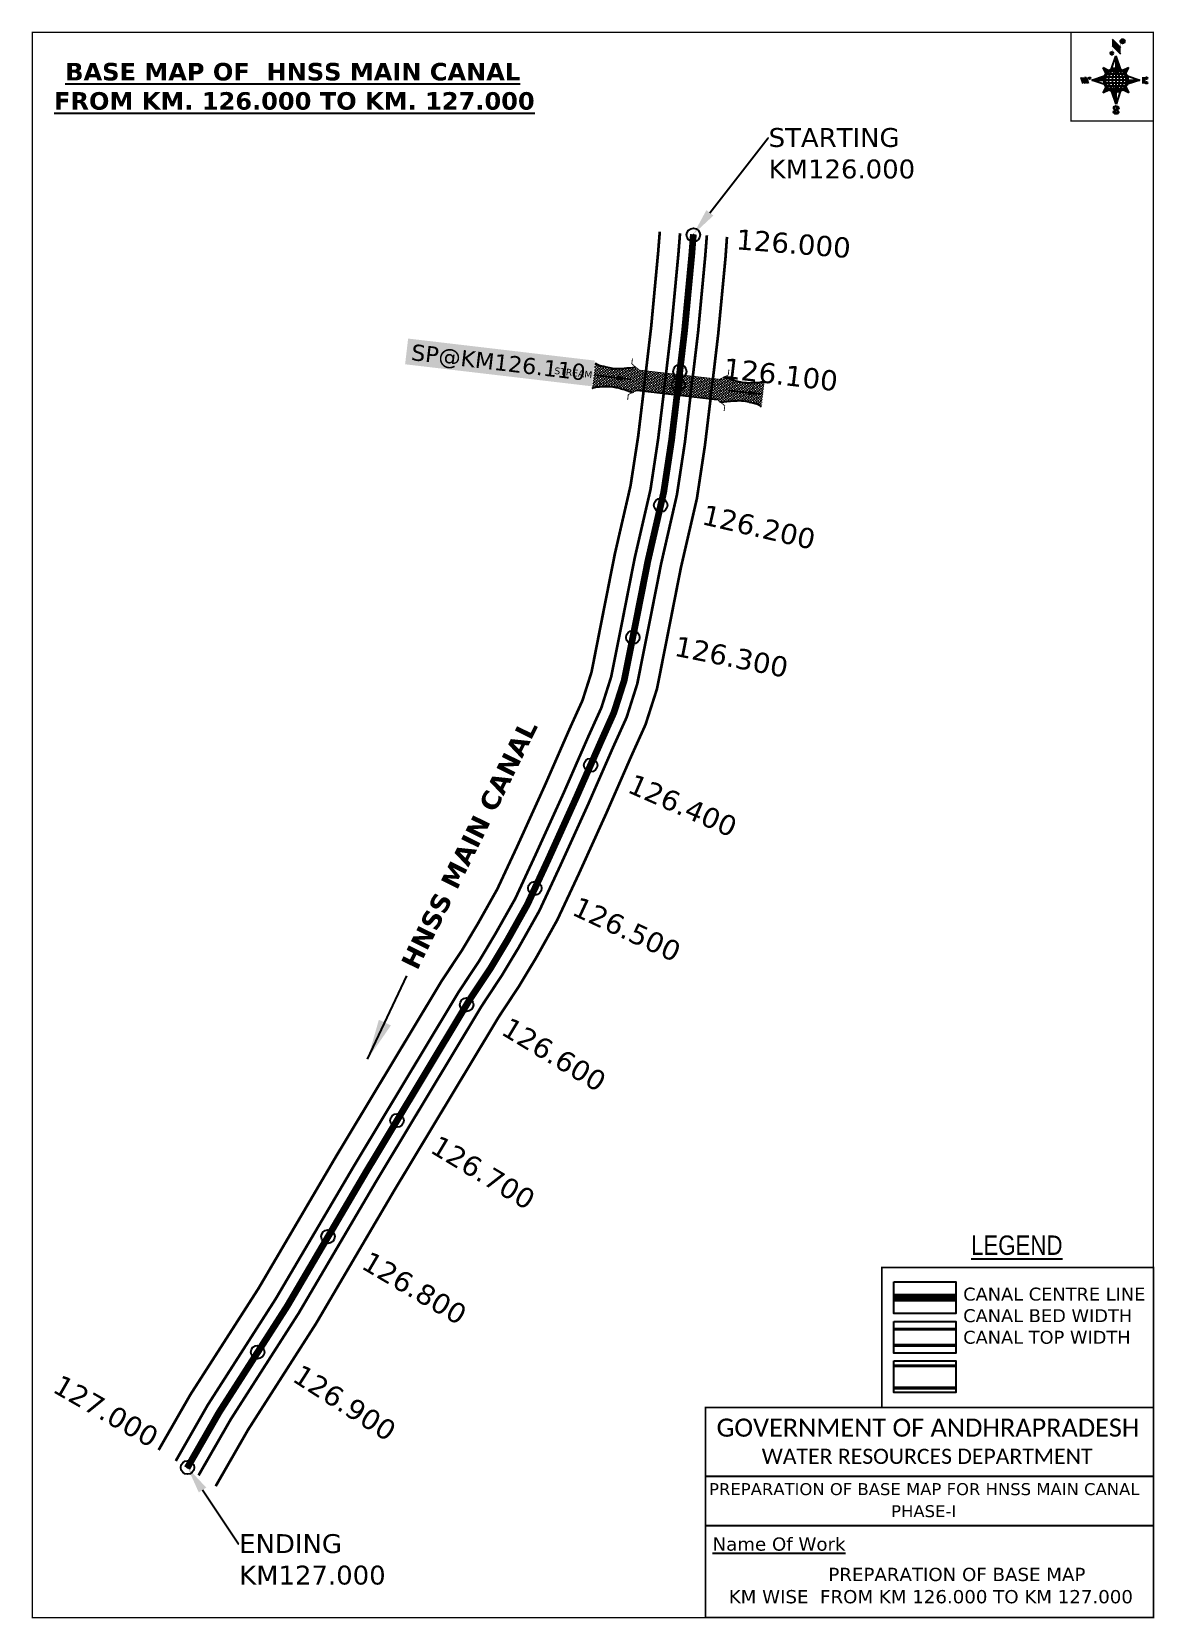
# Model space of a CAD drawing. Header units: inches. Extents: x 763139 to 763971, y 1697910 to 1699086.
import ezdxf
from ezdxf import colors
from ezdxf.entities.mleader import LeaderData, LeaderLine
from ezdxf.enums import TextEntityAlignment as Align
from ezdxf.math import Vec2, Vec3

# ---------------------------------------------------------------- set-up
doc = ezdxf.new("R2010")
doc.units = ezdxf.units.IN
doc.header["$MEASUREMENT"] = 0
doc.header["$PDMODE"] = 32
doc.header["$PDSIZE"] = 10
doc.linetypes.add('HIDDEN2', pattern=[0.1875, 0.125, -0.0625])
for name, color, linetype in [('AQUADUCT', 1, 'Continuous'), ('bord', 1, 'Continuous'), ('CANAL1', 1, 'Continuous'), ('CSMark', 72, 'Continuous'), ('DCBMS', 232, 'Continuous'), ('PAGE', 7, 'Continuous'), ('STRUCTURE', 5, 'Continuous'), ('TEXT', 7, 'Continuous')]:
    doc.layers.add(name, color=color, linetype=linetype)
doc.styles.add('ARIALN', font='ARIALN_1.TTF')
doc.styles.get("Standard").update_dxf_attribs({"font": 'verdana_0.ttf'})
doc.dimstyles.get("Standard").update_dxf_attribs({"dimtxt": 0.18, "dimasz": 0.18, "dimexe": 0.18, "dimexo": 0.0625, "dimgap": 0.09, "dimtad": 0, "dimtih": 1, "dimtoh": 1, "dimdec": 4, "dimzin": 0, "dimdsep": 46, "dimtxsty": 'Standard', "dimcen": 0.09, "dimadec": 0, "dimazin": 0, "dimtfac": 1, "dimtdec": 4, "dimtofl": 0, "dimtmove": 0, "dimatfit": 3, "dimfxl": 0, "dimtolj": 1, "dimtzin": 0, "dimarcsym": 0})
pattern_1 = [(267.297113149, (-8720374.938, 50637915.138), (10.5367255337, -0.497431438), [])]
pattern_2 = [(357.297113149, (-8720374.938, 50637915.138), (0.497431438, 10.5367255337), [])]

# ---------------------------------------------------------------- blocks, each defined once
blk = doc.blocks.new('*X16')
at = {"color": 0, "linetype": 'Continuous'}
for p, q in [((6321.6, 240.5), (6322.3, 241.2)), ((6321.6, 240.3), (6322.3, 241)), ((6321.6, 240.1), (6322.3, 240.8)), ((6321.6, 239.9), (6322.4, 240.7)), ((6321.6, 239.8), (6322.4, 240.6)), ((6321.6, 239.6), (6322.5, 240.5)), ((6321.6, 239.4), (6322.5, 240.3)), ((6321.6, 239.2), (6322.6, 240.2)), ((6321.7, 239.1), (6322.6, 240.1)), ((6321.8, 240.8), (6322.4, 241.4)), ((6321.8, 239), (6322.7, 240)), ((6321.8, 239), (6322.8, 239.9)), ((6321.9, 238.9), (6322.9, 239.8)), ((6322, 238.8), (6323, 239.7)), ((6322.1, 241.3), (6322.4, 241.6)), ((6322.1, 238.7), (6323.1, 239.6)), ((6322.2, 238.6), (6323.1, 239.6)), ((6322.3, 238.5), (6323.2, 239.5)), ((6322.4, 238.5), (6323.3, 239.4)), ((6322.5, 238.4), (6323.4, 239.3)), ((6322.7, 238.4), (6323.6, 239.3)), ((6322.8, 238.3), (6323.7, 239.2)), ((6322.9, 238.3), (6323.8, 239.1)), ((6323.1, 238.2), (6323.9, 239.1)), ((6323.2, 238.2), (6324, 239)), ((6323.3, 238.2), (6324.2, 239)), ((6323.5, 238.1), (6324.3, 238.9)), ((6323.7, 238.1), (6324.4, 238.9)), ((6323.8, 238.1), (6324.6, 238.8)), ((6324.1, 238.2), (6324.7, 238.8)), ((6324.3, 238.3), (6324.9, 238.8)), ((6324.6, 238.3), (6325.1, 238.8)), ((6324.8, 238.4), (6325.2, 238.8)), ((6325.1, 238.5), (6325.4, 238.8)), ((6325.4, 238.6), (6325.6, 238.8))]:
    blk.add_line(p, q, dxfattribs=at)
blk = doc.blocks.new('*X15')
at = {"color": 0, "linetype": 'Continuous'}
for p, q in [((6324.4, 240.3), (6324.5, 240.4)), ((6324.6, 240.3), (6324.8, 240.5)), ((6324.7, 240.2), (6325, 240.5)), ((6324.8, 240.2), (6325.2, 240.6)), ((6325, 240.1), (6325.5, 240.6)), ((6325.1, 240.1), (6325.6, 240.6)), ((6325.2, 240), (6325.8, 240.6)), ((6325.3, 240), (6326, 240.6)), ((6325.4, 239.9), (6326.1, 240.6)), ((6325.5, 239.8), (6326.2, 240.5)), ((6325.6, 239.8), (6326.3, 240.5)), ((6325.7, 239.7), (6326.5, 240.4)), ((6325.9, 239.6), (6326.6, 240.3)), ((6326, 239.5), (6326.7, 240.3)), ((6326, 239.4), (6326.8, 240.2)), ((6326.1, 239.3), (6327, 240.2)), ((6326.2, 239.3), (6327.1, 240.1)), ((6326.3, 239.2), (6327.1, 240)), ((6326.4, 239.1), (6327.2, 239.9)), ((6326.5, 239), (6327.3, 239.8)), ((6326.5, 238.9), (6327.4, 239.7)), ((6326.6, 238.8), (6327.5, 239.6)), ((6326.7, 238.7), (6327.5, 239.5)), ((6326.8, 238.6), (6327.6, 239.4)), ((6326.8, 238.5), (6327.7, 239.3)), ((6326.8, 236.5), (6327.4, 237)), ((6326.9, 238.3), (6327.8, 239.2)), ((6326.9, 238.2), (6327.9, 239.1)), ((6326.9, 236.8), (6327.6, 237.4)), ((6327, 238.1), (6327.8, 239)), ((6327, 237.9), (6327.8, 238.8)), ((6327, 237.8), (6327.8, 238.6)), ((6327, 237.6), (6327.8, 238.4)), ((6327, 237.4), (6327.8, 238.2)), ((6327, 237.3), (6327.8, 238)), ((6327, 237.1), (6327.8, 237.9))]:
    blk.add_line(p, q, dxfattribs=at)
blk = doc.blocks.new('H')
at = {"layer": 'bord', "extrusion": (0.000427885, 0.004792, 0.999988)}
h = blk.add_hatch(dxfattribs=at)
h.set_pattern_fill('LINE', color=8, scale=84.387686, angle=-2.7029, style=0)
h.set_pattern_definition(pattern_2)
h.paths.add_polyline_path([(-492, 786, -0.090992), (-448, 775), (-486, 912)])
h = blk.add_hatch(dxfattribs=at)
h.set_pattern_fill('LINE', color=8, scale=84.387686, angle=-92.7029, style=0)
h.set_pattern_definition(pattern_1)
h.paths.add_polyline_path([(-625, 665, -0.090992), (-615, 710), (-751, 671)])
h = blk.add_hatch(dxfattribs=at)
h.set_pattern_fill('LINE', color=8, scale=84.387686, angle=-2.7029, style=0)
h.set_pattern_definition(pattern_2)
h.paths.add_polyline_path([(-504, 533, -0.090992), (-549, 543), (-510, 406)])
h = blk.add_hatch(dxfattribs=at)
h.set_pattern_fill('LINE', color=8, scale=84.387686, angle=-92.7029, style=0)
h.set_pattern_definition(pattern_1)
h.paths.add_polyline_path([(-246, 647), (-372, 653, -0.090992), (-382, 609)])
for p, q in [((-519, 1020, -1217), (-435, 927, -1216)), ((-516, 1087, -1217), (-432, 994, -1217)), ((-538, 774, -1216), (-487, 906, -1216)), ((-487, 906, -1216), (-493, 780, -1216)), ((-487, 906, -1216), (-448, 769, -1216)), ((-865, 701, -1215), (-847, 638, -1215)), ((-847, 700, -1215), (-829, 637, -1215)), ((-829, 699, -1215), (-811, 636, -1215)), ((-829, 699, -1215), (-811, 698, -1215)), ((-811, 698, -1215), (-794, 635, -1215)), ((-752, 665, -1215), (-615, 704, -1215)), ((-627, 794, -1216), (-567, 760, -1216)), ((-627, 794, -1216), (-584, 747, -1215)), ((-599, 731, -1215), (-627, 794, -1216)), ((-421, 753, -1216), (-359, 781, -1216)), ((-359, 781, -1216), (-405, 739, -1216)), ((-359, 781, -1216), (-392, 721, -1215)), ((-379, 693, -1215), (-246, 641, -1215)), ((-213, 669, -1215), (-217, 601, -1215)), ((-752, 665, -1215), (-625, 659, -1215)), ((-619, 614, -1215), (-752, 665, -1215)), ((-639, 526, -1214), (-606, 585, -1215)), ((-639, 526, -1214), (-593, 568, -1215)), ((-577, 553, -1215), (-639, 526, -1214)), ((-511, 400, -1214), (-549, 537, -1214)), ((-460, 533, -1215), (-511, 400, -1214)), ((-505, 527, -1214), (-511, 400, -1214)), ((-371, 513, -1214), (-431, 546, -1215)), ((-371, 513, -1214), (-414, 560, -1215)), ((-399, 576, -1215), (-371, 513, -1214)), ((-246, 641, -1215), (-383, 603, -1215)), ((-373, 647, -1215), (-246, 641, -1215)), ((-197, 600, -1215), (-194, 668, -1215))]:
    blk.add_line(p, q, dxfattribs=at)
at = {"layer": 'bord', "color": 8, "linetype": 'ByBlock', "extrusion": (0.000427885, 0.004792, 0.999988)}
for p, q in [((-375, 679, -1215), (-620, 691, -1215)), ((-386, 711, -1215), (-605, 722, -1215)), ((-411, 744, -1216), (-578, 752, -1216)), ((-493, 780, -1216), (-505, 527, -1214)), ((-373, 647, -1215), (-625, 659, -1215)), ((-378, 616, -1215), (-623, 628, -1215)), ((-392, 585, -1215), (-611, 595, -1215)), ((-420, 555, -1215), (-587, 562, -1215))]:
    blk.add_line(p, q, dxfattribs=at)
at = {"layer": 'bord', "extrusion": (0.000427885, 0.004792, 0.999988), "elevation": -1212}
for points, const_width in [([(-522, 960), (-516, 1093)], 1.61), ([(-434, 933), (-428, 1066)], 1.61), ([(-870, 707), (-846, 706)], 0.642), ([(-829, 643), (-821, 678)], 0.642), ([(-793, 641), (-782, 694)], 0.642), ([(-223, 676), (-174, 673)], 0.706), ([(-829, 643), (-855, 644)], 0.642), ([(-811, 642), (-784, 641)], 0.642), ([(-177, 605), (-226, 607)], 0.706), ([(-195, 645), (-185, 644)], 0.706)]:
    blk.add_lwpolyline(points, dxfattribs=dict(at, const_width=const_width))
for points, const_width in [([(-414, 1073, 1), (-398, 1058, 1)], 22.3), ([(-530, 950, 1), (-520, 939, 1)], 14.8), ([(-776, 697, 1), (-769, 690, 1)], 8.9), ([(-180, 618, 1), (-173, 611, 1)], 9.79), ([(-178, 667, 1), (-171, 660, 1)], 9.79), ([(-490, 362, 1), (-498, 369, 1)], 11.1), ([(-525, 322, 1), (-533, 329, 1)], 11.1)]:
    blk.add_lwpolyline(points, format="xyb", close=True, dxfattribs=dict(at, const_width=const_width))
for points in [[(-537, 317), (-531, 310), (-520, 307), (-505, 307), (-494, 310), (-486, 318), (-487, 326), (-491, 333), (-494, 336), (-503, 341), (-522, 347), (-530, 352), (-534, 355), (-537, 363), (-537, 373), (-530, 381), (-520, 384), (-504, 384), (-493, 380), (-487, 373)], [(-522, 348), (-526, 354), (-528, 361), (-528, 371), (-526, 375), (-521, 381), (-515, 384)], [(-505, 307), (-499, 312), (-497, 319), (-497, 327), (-501, 335), (-509, 343)]]:
    blk.add_lwpolyline(points, dxfattribs=at)
at = {"layer": 'bord', "extrusion": (0.000427885, 0.004792, 0.999988)}
for centre, radius in [((-406, 1065, -1212), 22.3), ((-525, 944, -1212), 14.8), ((-773, 694, -1212), 8.9), ((-498, 659, -1212), 127), ((-177, 615, -1212), 9.79), ((-174, 663, -1212), 9.79), ((-494, 365, -1212), 11.1), ((-529, 325, -1212), 11.1)]:
    blk.add_circle(centre, radius, dxfattribs=at)
at = {"layer": 'bord', "color": 8, "linetype": 'ByBlock', "extrusion": (0.000427885, 0.004792, 0.999988)}
for centre, radius, start, end in [((-482, 658, -1212), 128, 94.9254, 259.6691), ((-437, 656, -1212), 141, 113.2864, 241.308), ((-316, 651, -1212), 222, 142.5892, 212.0053), ((-560, 662, -1212), 141, 293.2864, 61.308), ((-681, 668, -1212), 222, 322.5892, 32.0053), ((-515, 660, -1212), 128, 274.9254, 79.6691)]:
    blk.add_arc(centre, radius, start, end, dxfattribs=at)
at = {"layer": 'bord', "extrusion": (0.000427885, 0.004792, 0.999988)}
for points in [[(-516, 1093, -1212), (-431, 1000, -1212), (-519, 1026, -1212), (-434, 933, -1212)], [(-864, 707, -1212), (-846, 706, -1212), (-846, 644, -1212), (-829, 643, -1212)], [(-829, 705, -1212), (-811, 704, -1212), (-811, 642, -1212), (-793, 641, -1212)], [(-193, 674, -1212), (-197, 606, -1212), (-213, 675, -1212), (-216, 607, -1212)]]:
    blk.add_solid(points, dxfattribs=at)
at = {"layer": 'bord', "extrusion": (0.000427885, 0.004792, 0.999988), "xscale": 7.977342409717546, "yscale": 7.977342408231451, "zscale": 7.977342408476333, "rotation": 138.0840426661453}
for name, p in [('*X15', (38301, -31929, -1212)), ('*X16', (38314, -31951, -1212))]:
    blk.add_blockref(name, p, dxfattribs=at)
blk = doc.blocks.new('SP')
at = {"layer": 'STRUCTURE'}
h = blk.add_hatch(dxfattribs=at)
h.set_pattern_fill('DASH', color=256, scale=8, style=0)
edge = h.paths.add_edge_path()
edge.add_spline(control_points=[(769825.7, 1706742.1), (769825.3, 1706741.8), (769823.8, 1706740.8), (769820.9, 1706740.3), (769817, 1706739.7), (769811.4, 1706738.9), (769804, 1706739.7), (769798.4, 1706741), (769795.6, 1706741.6)], knot_values=[0, 0, 0, 0, 1.613557, 5.24513, 8.624976, 13.470124, 22.190216, 30.746377, 30.746377, 30.746377, 30.746377], degree=3, periodic=0)
edge.add_line((769795.6, 1706741.6), (769792.6, 1706739.6))
edge.add_line((769792.6, 1706739.6), (769732.6, 1706739.6))
edge.add_line((769732.6, 1706739.6), (769729.6, 1706741.6))
edge.add_spline(control_points=[(769729.6, 1706741.6), (769726.9, 1706740.9), (769721.3, 1706739.5), (769713.9, 1706738.5), (769708.3, 1706739.1), (769704.4, 1706739.6), (769701.5, 1706740), (769700, 1706741), (769699.5, 1706741.3)], knot_values=[0, 0, 0, 0, 8.556161, 17.276253, 22.121402, 25.501247, 29.13282, 30.746377, 30.746377, 30.746377, 30.746377], degree=3, periodic=0)
edge.add_line((769699.5, 1706741.3), (769699.5, 1706722.1))
edge.add_spline(control_points=[(769699.5, 1706722.1), (769700, 1706722.4), (769701.4, 1706723.4), (769704.3, 1706724), (769708.2, 1706724.5), (769713.8, 1706725.3), (769721.2, 1706724.5), (769726.8, 1706723.3), (769729.6, 1706722.6)], knot_values=[0, 0, 0, 0, 1.613557, 5.24513, 8.624976, 13.470124, 22.190216, 30.746377, 30.746377, 30.746377, 30.746377], degree=3, periodic=0)
edge.add_line((769729.6, 1706722.6), (769732.6, 1706724.6))
edge.add_line((769732.6, 1706724.6), (769792.6, 1706724.6))
edge.add_line((769792.6, 1706724.6), (769795.6, 1706722.6))
edge.add_spline(control_points=[(769795.6, 1706722.6), (769798.4, 1706723.3), (769803.9, 1706724.8), (769811.3, 1706725.8), (769817, 1706725.1), (769820.9, 1706724.7), (769823.8, 1706724.2), (769825.2, 1706723.3), (769825.7, 1706723)], knot_values=[0, 0, 0, 0, 8.556161, 17.276253, 22.121402, 25.501247, 29.13282, 30.746377, 30.746377, 30.746377, 30.746377], degree=3, periodic=0)
edge.add_line((769825.7, 1706723), (769825.7, 1706742.1))
h.paths.add_polyline_path([(769764.2, 1706732.1, -1), (769761.1, 1706732.1, -1)], flags=0)
h.paths.add_polyline_path([(769761.1, 1706732.1, 1), (769764.2, 1706732.1, 1)], flags=16)
at = {"layer": 'STRUCTURE', "const_width": 0.628}
for points in [[(769726.6, 1706747.6), (769726.6, 1706743.6), (769732.6, 1706739.6), (769792.6, 1706739.6), (769798.6, 1706743.6), (769798.6, 1706747.6)], [(769726.6, 1706716.6), (769726.6, 1706720.6), (769732.6, 1706724.6), (769792.6, 1706724.6), (769798.6, 1706720.6), (769798.6, 1706716.6)]]:
    blk.add_lwpolyline(points, dxfattribs=at)
at = {"layer": 'STRUCTURE', "color": 3}
blk.add_lwpolyline([(769732.6, 1706724.6), (769792.6, 1706724.6)], dxfattribs=at)
blk.add_lwpolyline([(769732.6, 1706724.6), (769792.6, 1706724.6)], dxfattribs=at)
at = {"layer": 'STRUCTURE', "color": 0}
blk.add_circle((769762.6, 1706732.1), 1.55, dxfattribs=at)
at = {"layer": 'STRUCTURE'}
for points in [[(769699.5, 1706741.3), (769700.9, 1706740.5), (769704.4, 1706739.6), (769707.8, 1706739.2), (769712.6, 1706738.8), (769721.3, 1706739.7), (769729.6, 1706741.6)], [(769825.7, 1706742.1), (769824.3, 1706741.3), (769820.8, 1706740.3), (769817.5, 1706739.8), (769812.7, 1706739.2), (769804, 1706739.9), (769795.6, 1706741.6)], [(769699.5, 1706722.1), (769700.9, 1706723), (769704.4, 1706724), (769707.7, 1706724.5), (769712.5, 1706725), (769721.2, 1706724.4), (769729.6, 1706722.6)], [(769825.7, 1706723), (769824.3, 1706723.8), (769820.8, 1706724.7), (769817.4, 1706725.1), (769812.6, 1706725.5), (769803.9, 1706724.6), (769795.6, 1706722.6)]]:
    blk.add_spline(points, degree=3, dxfattribs=at)
at = {"layer": 'STRUCTURE', "color": 0}
blk.add_text('STREAM', height=5, dxfattribs=at).set_placement((769684.3, 1706732.1), align=Align.MIDDLE_CENTER)
for points in [[(769727.4, 1706732.1), (769700.8, 1706732.1)], [(769824.4, 1706732.1), (769800.5, 1706732.1)]]:
    blk.add_leader(points, dimstyle='Standard', override={"dimasz": 10, "dimgap": 0.09, "dimtad": 0}, dxfattribs=at)

msp = doc.modelspace()

# ---------------------------------------------------------------- linework, layer by layer
at = {"color": 3}
msp.add_circle((763619.5, 1698834.4), 4.9, dxfattribs=at)
for p in [(763629.5, 1698935.5), (763605.3, 1698735.2), (763584.6, 1698637.1), (763553.3, 1698542.4), (763512, 1698451.1), (763461.4, 1698364.8), (763409.8, 1698278.9), (763358.6, 1698192.8), (763306.5, 1698107.2), (763254.5, 1698021.6)]:
    msp.add_point(p, dxfattribs=at)
at = {"layer": 'CANAL1', "color": 200, "const_width": 2}
for points in [[(763604.6, 1698938), (763603.4, 1698922.9), (763598.2, 1698867.3), (763593.1, 1698823.9), (763588.6, 1698786.4), (763582.9, 1698749.5), (763571.3, 1698699.1), (763562.3, 1698653.6), (763554, 1698611.4), (763547.3, 1698590.4), (763538, 1698569.9), (763519.6, 1698527.8), (763499.1, 1698482.6), (763484.1, 1698450.4), (763469.7, 1698424.8), (763458, 1698405.2), (763442.9, 1698382.4), (763364.8, 1698252.6), (763307.2, 1698154.5), (763256.6, 1698075.6), (763233.1, 1698034.6)], [(763654.4, 1698934.1), (763653.3, 1698918.6), (763647.9, 1698862), (763642.7, 1698818), (763638.1, 1698779.7), (763632.1, 1698740.1), (763620.2, 1698688.6), (763611.4, 1698643.9), (763602.5, 1698598.9), (763594, 1698572.4), (763583.7, 1698549.6), (763565.3, 1698507.5), (763544.6, 1698461.8), (763528.6, 1698427.6), (763513, 1698399.7), (763500.3, 1698378.6), (763485.2, 1698355.7), (763407.8, 1698227.1), (763349.8, 1698128.4), (763299.4, 1698049.6), (763275.4, 1698007.8)]]:
    msp.add_lwpolyline(points, dxfattribs=at)
at = {"layer": 'CANAL1', "color": 5, "const_width": 2}
for points in [[(763619.6, 1698936.8), (763618.4, 1698921.6), (763613.1, 1698865.7), (763608, 1698822.2), (763603.4, 1698784.4), (763597.7, 1698746.7), (763586, 1698696), (763577.1, 1698650.7), (763568.5, 1698607.7), (763561.3, 1698585), (763551.7, 1698563.8), (763533.3, 1698521.7), (763512.7, 1698476.4), (763497.5, 1698443.5), (763482.7, 1698417.3), (763470.7, 1698397.2), (763455.6, 1698374.4), (763377.7, 1698244.9), (763319.9, 1698146.7), (763269.4, 1698067.8), (763245.8, 1698026.5)], [(763262.7, 1698015.8), (763286.6, 1698057.4), (763337, 1698136.2), (763394.9, 1698234.7), (763472.5, 1698363.7), (763487.6, 1698386.6), (763500, 1698407.2), (763515.3, 1698434.4), (763530.9, 1698468), (763551.6, 1698513.6), (763570, 1698555.7), (763580, 1698577.8), (763587.9, 1698602.7), (763596.7, 1698646.8), (763605.6, 1698691.8), (763617.3, 1698742.9), (763623.2, 1698781.7), (763627.8, 1698819.8), (763633, 1698863.6), (763638.3, 1698919.9), (763639.5, 1698935.3)]]:
    msp.add_lwpolyline(points, dxfattribs=at)
at = {"layer": 'CANAL1', "color": 1, "linetype": 'HIDDEN2', "ltscale": 100, "const_width": 5}
msp.add_lwpolyline([(763629.5, 1698936), (763628.3, 1698920.8), (763623, 1698864.7), (763617.9, 1698821), (763617.9, 1698821), (763613.3, 1698783.1), (763607.5, 1698744.8), (763595.8, 1698693.9), (763586.9, 1698648.7), (763578.2, 1698605.2), (763570.6, 1698581.4), (763560.9, 1698559.7), (763542.4, 1698517.7), (763521.8, 1698472.2), (763506.4, 1698439), (763491.4, 1698412.2), (763479.2, 1698391.9), (763464, 1698369.1), (763386.3, 1698239.8), (763328.5, 1698141.4), (763278, 1698062.6), (763254.2, 1698021.2)], dxfattribs=at)
at = {"layer": 'CANAL1', "color": 1, "linetype": 'HIDDEN2', "ltscale": 100, "const_width": 6, "elevation": -0.4}
msp.add_lwpolyline([(763824.1, 1698147.5), (763778.1, 1698147.5)], dxfattribs=at)
at = {"layer": 'CANAL1', "color": 5, "const_width": 2.4, "elevation": -0.4}
for points in [[(763824.1, 1698124.2), (763778.1, 1698124.2)], [(763824.1, 1698112.2), (763778.1, 1698112.2)]]:
    msp.add_lwpolyline(points, dxfattribs=at)
at = {"layer": 'CANAL1', "color": 200, "const_width": 2.4, "elevation": -0.4}
for points in [[(763824.1, 1698097), (763778.1, 1698097)], [(763824.1, 1698080.5), (763778.1, 1698080.5)]]:
    msp.add_lwpolyline(points, dxfattribs=at)
at = {"layer": 'PAGE', "const_width": 1}
msp.add_lwpolyline([(763139.5, 1699085.7), (763139.5, 1697910.4), (763970.5, 1697910.4), (763970.5, 1699085.7), (763139.5, 1699085.7)], dxfattribs=at)
at = {"layer": 'PAGE'}
for points, const_width in [([(763970.5, 1699085.7), (763909.4, 1699085.7), (763909.4, 1699020), (763970.5, 1699020)], 1), ([(763970.5, 1698066.1), (763769.2, 1698066.1), (763769.2, 1698169.9), (763970.5, 1698169.9)], 1.2), ([(763638.4, 1698066.1), (763970.5, 1698066.1), (763970.5, 1697910.4), (763638.4, 1697910.4)], 1.2)]:
    msp.add_lwpolyline(points, close=True, dxfattribs=dict(at, const_width=const_width))
at = {"layer": 'PAGE', "elevation": -0.4}
for points in [[(763778.1, 1698159.2), (763824.1, 1698159.2), (763824.1, 1698135.7), (763778.1, 1698135.7)], [(763778.1, 1698129.9), (763824.1, 1698129.9), (763824.1, 1698106.4), (763778.1, 1698106.4)], [(763778.1, 1698100.7), (763824.1, 1698100.7), (763824.1, 1698077.2), (763778.1, 1698077.2)]]:
    msp.add_lwpolyline(points, close=True, dxfattribs=at)
at = {"layer": 'PAGE'}
for points in [[(763638.4, 1698015.1), (763970.5, 1698015.1)], [(763638.4, 1697978.7), (763970.5, 1697978.7)]]:
    msp.add_lwpolyline(points, dxfattribs=at)
at = {"layer": 'STRUCTURE', "color": 0}
msp.add_point((763618.3, 1698824.4), dxfattribs=at)

# ---------------------------------------------------------------- block references
at = {"layer": 'AQUADUCT', "color": 1, "xscale": 0.0703495379661093, "yscale": 0.07034953800030053, "zscale": 0.07034953795990817, "rotation": 3.078330607406165}
msp.add_blockref('H', (763980.2, 1699006.3, 85.4), dxfattribs=at)
at = {"layer": 'STRUCTURE', "color": 0, "rotation": 353.445019044389}
msp.add_blockref('SP', (-195946.9, 91123.1), dxfattribs=at)

# ---------------------------------------------------------------- texts
at = {"layer": 'CANAL1', "insert": (763411.8, 1698395), "char_height": 14, "width": 205.129, "attachment_point": 1, "rotation": 63.7271}
msp.add_mtext('\\pi0.96322;{\\fVerdana|b1|i0|c0|p34;HNSS MAIN CANAL}', dxfattribs=at)
at = {"layer": 'CSMark', "color": 1}
for s, rotation, p in [('126.000', 355.5667, (763661.3, 1698932.4)), ('126.100', 353.2751, (763652, 1698837)), ('126.200', 347.0211, (763636.6, 1698728.5)), ('126.300', 348.8082, (763616, 1698631)), ('126.400', 336.3333, (763582.6, 1698529.6)), ('126.500', 335.0456, (763541.6, 1698438.7)), ('126.600', 328.9743, (763489.8, 1698349.8)), ('126.700', 328.9743, (763437.2, 1698262.3)), ('126.800', 329.5563, (763386.1, 1698176.3)), ('126.900', 327.3702, (763335.2, 1698092.6)), ('127.000', 330.1694, (763157.2, 1698084.7))]:
    msp.add_text(s, height=15, rotation=rotation, dxfattribs=at).set_placement(p, align=Align.MIDDLE_LEFT)
at = {"layer": 'PAGE', "extrusion": (0.000201441, 0.004807, 0.999988), "style": 'ARIALN'}
msp.add_text('%%ULEGEND', height=14.4, rotation=359.9999, dxfattribs=at).set_placement((763869.2, 1698166.1, 8316.8), align=Align.MIDDLE)
at = {"layer": 'PAGE', "extrusion": (0.000201441, 0.004807, 0.999988)}
for s, height, p in [('PREPARATION OF BASE MAP FOR HNSS MAIN CANAL', 8.878, (763641.1, 1697980.8, 8315.8)), ('%%UName Of Work', 9.822, (763643.7, 1697939.6, 8314.5))]:
    msp.add_text(s, height=height, rotation=359.9999, dxfattribs=at).set_placement(p)
for s, height, p in [('PHASE-I', 8.88, (763800.2, 1697968.9, 8315.8)), ('PREPARATION OF BASE MAP', 9.822, (763824.8, 1697922, 8314.6)), ('KM WISE  FROM KM 126.000 TO KM 127.000', 9.822, (763805.5, 1697905.5, 8314.6))]:
    msp.add_text(s, height=height, rotation=359.9999, dxfattribs=at).set_placement(p, align=Align.MIDDLE_CENTER)
at = {"layer": 'PAGE', "extrusion": (0.000201441, 0.004807, 0.999988), "attachment_point": 1, "text_direction": (1, -1e-06, -0.000201)}
for s, insert, char_height, width in [('CANAL CENTRE LINE CANAL BED WIDTH {\\H2.3741x; }CANAL TOP WIDTH{\\H1.9188x; }', (763829.5, 1698155, -0.4), 9.6, 168.926), ('\\pi3.5885;{\\fCalibri|b0|i0|c0|p34;\\H1.3333x;GOVERNMENT OF ANDHRAPRADESH\\P\\pi37.073;\\H0.83998x;WATER RESOURCES DEPARTMENT}', (763643.1, 1698057.9, -1.3), 10.059, 321.276)]:
    msp.add_mtext(s, dxfattribs=dict(at, insert=insert, char_height=char_height, width=width))
at = {"layer": 'STRUCTURE', "color": 5, "insert": (763421.2, 1698854.7), "char_height": 12, "width": 132.096, "attachment_point": 1, "rotation": 353.2751, "bg_fill": 1, "box_fill_scale": 1.3, "bg_fill_color": 7, "bg_fill_true_color": 16777215, "bg_fill_transparency": 4390977}
msp.add_mtext('SP@KM126.110', dxfattribs=at)
at = {"layer": 'TEXT', "color": 1, "insert": (763142.1, 1699063.1), "char_height": 13, "width": 379.826, "attachment_point": 1}
msp.add_mtext('\\pi21.755;{\\fVerdana|b1|i0|c0|p34;\\LBASE MAP OF  HNSS MAIN CANAL \\P\\pi13.452;FROM KM. 126.000 TO KM. 127.000}', dxfattribs=at)

# ---------------------------------------------------------------- leaders
at = {"layer": 'CANAL1'}
msp.add_leader([(763388, 1698324.4), (763417.2, 1698386.2)], dimstyle='Standard', override={"dimasz": 30, "dimgap": 0.09, "dimtad": 0}, dxfattribs=at)
at = {"layer": 'DCBMS', "color": 5}
ml = msp.add_multileader_mtext('Standard', dxfattribs=at)
ml.set_content('STARTING\\PKM126.000', color=5)
ml.set_leader_properties()
ml.build(insert=Vec2(0, 0))
ml.multileader.update_dxf_attribs({"dogleg_length": 0.36, "arrow_head_size": 20})
ctx = ml.context
ctx.base_point, ctx.char_height, ctx.arrow_head_size, ctx.landing_gap_size, ctx.plane_origin = Vec3(763685.2, 1699007.6), 14, 20, 0.09, Vec3(763832.2, 1699071.9)
notes = []
notes.append((ctx, [(1, (1, 1, 0), (763684.9, 1699007.6), (1, 0), 0.36, [(0, [(763629.5, 1698936.1)], 0, [])])]))
ctx.mtext.insert, ctx.mtext.flow_direction = Vec3(763685.3, 1699014.8), 5
for ctx, leaders in notes:
    for number, flags, end, landing, length, lines in leaders:
        leader = LeaderData()
        leader.index, (leader.has_last_leader_line, leader.has_dogleg_vector, leader.attachment_direction) = number, flags
        leader.last_leader_point, leader.dogleg_vector, leader.dogleg_length = Vec3(end), Vec3(landing), length
        for number, points, colour, breaks in lines:
            line = LeaderLine()
            line.index, line.vertices, line.color, line.breaks = number, Vec3.list(points), colors.encode_raw_color(colour), breaks
            leader.lines.append(line)
        ctx.leaders.append(leader)

# ---------------------------------------------------------------- next in the draw order: leaders
ml = msp.add_multileader_mtext('Standard', dxfattribs=at)
ml.set_content('ENDING \\PKM127.000', color=5)
ml.set_leader_properties()
ml.build(insert=Vec2(0, 0))
ml.multileader.update_dxf_attribs({"dogleg_length": 0.36, "arrow_head_size": 20})
ctx = ml.context
ctx.base_point, ctx.char_height, ctx.arrow_head_size, ctx.landing_gap_size, ctx.plane_origin = Vec3(763292.7, 1697965), 14, 20, 0.09, Vec3(763553.1, 1697881.2)
notes = []
notes.append((ctx, [(1, (1, 1, 0), (763292.3, 1697965), (1, 0), 0.36, [(0, [(763254.5, 1698021.6)], 0, [])])]))
ctx.mtext.insert, ctx.mtext.width, ctx.mtext.flow_direction = Vec3(763292.8, 1697972.2), 108.896, 5
ctx.mtext.has_bg_fill, ctx.mtext.bg_color, ctx.mtext.bg_scale_factor, ctx.mtext.bg_transparency, ctx.mtext.use_window_bg_color = 1, -1027028792, 1.5, 0, 1
for ctx, leaders in notes:
    for number, flags, end, landing, length, lines in leaders:
        leader = LeaderData()
        leader.index, (leader.has_last_leader_line, leader.has_dogleg_vector, leader.attachment_direction) = number, flags
        leader.last_leader_point, leader.dogleg_vector, leader.dogleg_length = Vec3(end), Vec3(landing), length
        for number, points, colour, breaks in lines:
            line = LeaderLine()
            line.index, line.vertices, line.color, line.breaks = number, Vec3.list(points), colors.encode_raw_color(colour), breaks
            leader.lines.append(line)
        ctx.leaders.append(leader)

doc.saveas('drawing.dxf')
